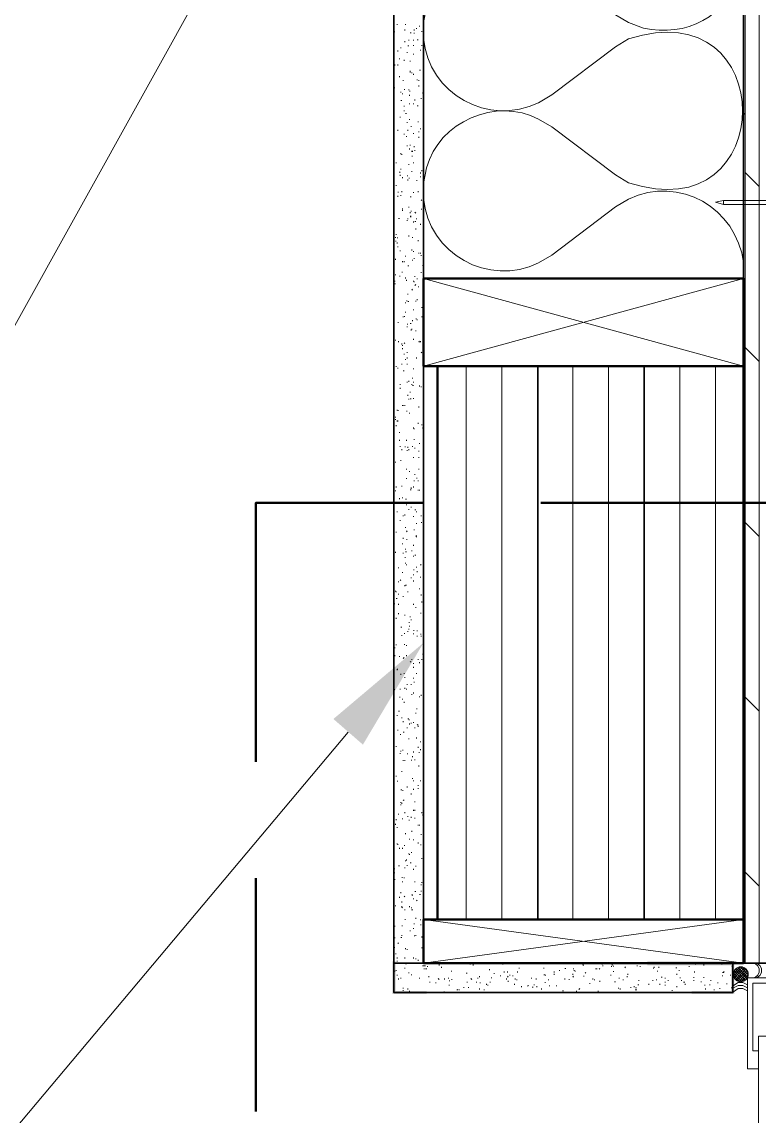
# Model space of a CAD drawing. Header units: inches. Extents: x 5 to 516, y -193 to 129.
# Drawn here: x 20.291 to 21.346, y -183.114 to -181.549 of the extents above; entities that cross this region are included whole.
import ezdxf

# ---------------------------------------------------------------- set-up
doc = ezdxf.new("R2010")
doc.units = ezdxf.units.IN
doc.header["$MEASUREMENT"] = 0
doc.layers.add('PDF7_Geometry', color=7, linetype='Continuous')
doc.layers.add('PDF7_Solid Fills', color=7, linetype='Continuous')

msp = doc.modelspace()

# ---------------------------------------------------------------- hatches: boundary and pattern name
at = {"layer": 'PDF7_Solid Fills', "transparency": 33554559}
for points in [[(20.8257738, -182.8924511), (20.8213293, -182.8924511), (20.8213295, -182.9391177), (20.8702184, -182.939117), (20.8702182, -182.9346727), (20.8257738, -182.9346733)], [(21.1857727, -182.8924511), (21.1857727, -182.8980066), (21.3057727, -182.8980064), (21.3057724, -182.9346731), (21.2491057, -182.9346727), (21.2491055, -182.939117), (21.3102166, -182.9391177), (21.3102172, -182.8924511)]]:
    msp.add_hatch(color=256, dxfattribs=at).paths.add_polyline_path(points)

# ---------------------------------------------------------------- linework, layer by layer
at = {"layer": 'PDF7_Geometry', "lineweight": 35}
for points in [[(21.3235494, -172.2280057), (21.3235494, -182.8946732), (21.3657717, -182.8946732), (21.3657717, -172.2280057)], [(20.8235494, -178.0824497), (20.8235494, -182.8946721)], [(20.8657722, -182.8946732), (20.8657722, -178.0824509), (20.8235499, -178.0824509)], [(21.0291068, -182.0413395), (21.0291068, -182.8324507)], [(21.1813285, -182.0413395), (21.1813285, -182.8324507)], [(20.8235494, -182.8946732), (20.8657716, -182.8946732)]]:
    msp.add_lwpolyline(points, dxfattribs=at)
at = {"layer": 'PDF7_Geometry', "lineweight": 15}
for points in [[(21.3257738, -182.8946732), (21.3257738, -172.2280057)], [(21.3457707, -182.8946732), (21.3457707, -172.2280057)], [(20.7435526, -181.1502284), (20.0002193, -182.4880062), (19.5391081, -182.4880062)], [(21.0302179, -181.4580062), (21.0491068, -181.4702284), (21.1402179, -181.5391173), (21.1591068, -181.5502284), (21.1802179, -181.5580062)], [(20.8702179, -181.5291173), (20.8657734, -181.5502284), (20.8657734, -181.5724507)], [(20.8279937, -181.5535612), (20.8279937, -181.5524501)], [(20.8402188, -181.5535612), (20.8402188, -181.5524501)], [(20.8235494, -181.5635619), (20.8246605, -181.5635619)], [(20.8235494, -181.5691172), (20.8235494, -181.5680061)], [(20.8391066, -181.5602276), (20.8391066, -181.5613387)], [(20.8479951, -181.564673), (20.846884, -181.564673)], [(20.8524394, -181.5613398), (20.8524394, -181.5602287)], [(20.8524394, -181.564673), (20.8524394, -181.5657841)], [(20.8557714, -181.5591176), (20.8557714, -181.5580065)], [(20.8602157, -181.5557833), (20.8602157, -181.5546722)], [(20.8635523, -181.5635619), (20.8635523, -181.5624508)], [(20.8391066, -181.5780058), (20.8391066, -181.5768946)], [(20.8435508, -181.5835611), (20.8446619, -181.5835611)], [(20.844663, -181.5757836), (20.844663, -181.5746725)], [(20.8513272, -181.5757836), (20.8513272, -181.5746725)], [(20.8513272, -181.58245), (20.8513272, -181.5835611)], [(20.8579958, -181.5746726), (20.8568847, -181.5746726)], [(20.8635523, -181.58245), (20.8635523, -181.5835611)], [(21.0302179, -181.6646729), (21.0491068, -181.6535618), (21.1402179, -181.5846729)], [(21.1591068, -181.5735615), (21.1402179, -181.5846726)], [(20.8291058, -181.5913397), (20.8291058, -181.5902286)], [(20.8335501, -181.5868954), (20.8335501, -181.5857843)], [(20.8424386, -181.5924507), (20.8424386, -181.5935619)], [(20.8513272, -181.5957839), (20.8513272, -181.5946728)], [(20.8613279, -181.5902275), (20.8613279, -181.5891164)], [(20.8246616, -181.6113389), (20.8246616, -181.6102278)], [(20.8291058, -181.6113389), (20.8291058, -181.6102278)], [(20.8313302, -181.6013393), (20.8313302, -181.6024504)], [(20.8379944, -181.6046725), (20.8379944, -181.6035614)], [(20.8468829, -181.6057835), (20.8468829, -181.6046724)], [(20.8313302, -181.628006), (20.8313302, -181.6268949)], [(20.8468829, -181.6191175), (20.8468829, -181.6202286)], [(20.8468829, -181.6202285), (20.8468829, -181.6213396)], [(20.8491073, -181.6224507), (20.8491073, -181.6213395)], [(20.8513272, -181.6246728), (20.8513272, -181.6235617)], [(20.8568836, -181.6324503), (20.8568836, -181.6313391)], [(20.8613279, -181.6180053), (20.8602168, -181.6180053)], [(20.8246616, -181.6435609), (20.8235505, -181.6435609)], [(20.8368822, -181.6324503), (20.8368822, -181.6335614)], [(20.8379944, -181.645783), (20.8391055, -181.645783)], [(20.844663, -181.6468952), (20.844663, -181.6457841)], [(20.859108, -181.6335613), (20.859108, -181.6324502)], [(20.859108, -181.6402277), (20.859108, -181.6413388)], [(20.8335501, -181.6502284), (20.8335501, -181.6491173)], [(20.8335501, -181.6613391), (20.8346612, -181.6613391)], [(20.8357745, -181.6524506), (20.8357745, -181.6513395)], [(20.8457707, -181.6546727), (20.8457707, -181.6535616)], [(20.8468829, -181.6480063), (20.8457718, -181.6480063)], [(20.8535516, -181.6613391), (20.8535516, -181.660228)], [(20.8624401, -181.659117), (20.8624401, -181.6580059)], [(20.86466, -181.6513395), (20.86466, -181.6502284)], [(20.8379944, -181.6702288), (20.8379944, -181.6691176)], [(20.8379944, -181.6768952), (20.8379944, -181.675784)], [(20.8457707, -181.6668944), (20.8457707, -181.6657833)], [(20.8513272, -181.6668944), (20.8513272, -181.6657833)], [(20.8568836, -181.6691166), (20.8579947, -181.6691166)], [(20.8657722, -181.6768952), (20.8657722, -181.6780063)], [(20.8324379, -181.6857837), (20.8324379, -181.6846726)], [(20.8413264, -181.6802284), (20.8402153, -181.6802284)], [(20.8424386, -181.6935611), (20.8424386, -181.69245)], [(20.8457707, -181.6891169), (20.8457707, -181.6880058)], [(20.8579958, -181.6924501), (20.8579958, -181.691339)], [(20.8657722, -181.6835616), (20.8657722, -181.6824504)], [(21.0302179, -181.688006), (21.0491068, -181.6991171), (21.1402179, -181.768006), (21.1591068, -181.7791171)], [(21.3257738, -181.6813394), (21.3235516, -181.6791172)], [(20.8291058, -181.7046729), (20.8291058, -181.7035618)], [(20.8379944, -181.7091172), (20.8379944, -181.7102283)], [(20.8435508, -181.7046729), (20.8435508, -181.7035618)], [(20.8479951, -181.6980065), (20.8479951, -181.6991177)], [(20.8513272, -181.7091172), (20.8513272, -181.7080061)], [(20.859108, -181.7068951), (20.859108, -181.705784)], [(20.8613279, -181.7024508), (20.8613279, -181.7013397)], [(20.8413264, -181.7124504), (20.8413264, -181.7135615)], [(20.8424386, -181.7257843), (20.8424386, -181.7268954)], [(20.8468829, -181.7257843), (20.8468829, -181.7246732)], [(20.859108, -181.7146725), (20.859108, -181.7135614)], [(20.8335501, -181.738006), (20.8335501, -181.7368949)], [(20.8346623, -181.7391171), (20.8346623, -181.738006)], [(20.8457707, -181.7313396), (20.8457707, -181.7302285)], [(20.8491073, -181.7346728), (20.8491073, -181.7335617)], [(20.8502195, -181.7413392), (20.8491084, -181.7413392)], [(20.8502195, -181.7335618), (20.8502195, -181.7346729)], [(20.8524394, -181.7280065), (20.8524394, -181.7268953)], [(20.8535516, -181.7335618), (20.8535516, -181.7324507)], [(20.826886, -181.7502278), (20.826886, -181.7513389)], [(20.844663, -181.7535621), (20.844663, -181.752451)], [(20.8513272, -181.7513388), (20.8513272, -181.7502277)], [(20.8324379, -181.7635617), (20.8313268, -181.7646728)], [(20.8324379, -181.769117), (20.8324379, -181.7680059)], [(20.8335501, -181.7602285), (20.8335501, -181.7591174)], [(20.8357745, -181.7713392), (20.8357745, -181.7724503)], [(20.8435508, -181.769117), (20.8424397, -181.769117)], [(20.8457707, -181.7724502), (20.8446596, -181.7724502)], [(20.8491073, -181.7635617), (20.8491073, -181.7624506)], [(20.8613279, -181.7646728), (20.8613279, -181.7657839)], [(20.8613279, -181.7713392), (20.8613279, -181.770228)], [(20.8635523, -181.7624506), (20.8635523, -181.7613395)], [(20.8702179, -181.758006), (20.8657734, -181.7802282), (20.8657734, -181.8013393)], [(21.3457707, -181.7846719), (21.3257707, -181.7646719)], [(20.826886, -181.7824498), (20.826886, -181.7835609)], [(20.8435508, -181.7757834), (20.8435508, -181.7746723)], [(20.8568836, -181.7757834), (20.8557725, -181.7757834)], [(20.8291058, -181.7924505), (20.830217, -181.7924505)], [(20.8291058, -181.7980059), (20.8291058, -181.799117)], [(20.8335501, -181.7980059), (20.8335501, -181.7968948)], [(20.8346623, -181.7924505), (20.8346623, -181.7913394)], [(20.8479951, -181.7991169), (20.846884, -181.7991169)], [(20.8513272, -181.7935616), (20.8513272, -181.7924505)], [(20.8579958, -181.7924505), (20.8579958, -181.7913394)], [(20.8624401, -181.8035612), (20.8635512, -181.8046723)], [(21.159105, -181.80245), (21.1402161, -181.8135612)], [(20.8357745, -181.8168951), (20.8357745, -181.815784)], [(20.8357745, -181.8180062), (20.8357745, -181.8191173)], [(20.844663, -181.814673), (20.844663, -181.8135619)], [(20.8479951, -181.8191173), (20.8479951, -181.8202284)], [(20.8635523, -181.8168951), (20.8624412, -181.8168951)], [(21.0302179, -181.8935615), (21.0491068, -181.8824504), (21.1402179, -181.8135615)], [(21.294664, -181.8046723), (21.3735529, -181.8046723)], [(21.294664, -181.8102276), (21.3735529, -181.8102276)], [(20.830218, -181.8302279), (20.8313292, -181.8302279)], [(20.8424386, -181.8335611), (20.8424386, -181.83245)], [(20.8435508, -181.831339), (20.8435508, -181.8302279)], [(20.8468829, -181.8213394), (20.8468829, -181.8224505)], [(20.8468829, -181.8268947), (20.847994, -181.8268947)], [(20.8479951, -181.8280058), (20.846884, -181.8280058)], [(20.8513272, -181.8346722), (20.8513272, -181.8357833)], [(20.8535516, -181.8213394), (20.8546627, -181.8224505)], [(20.8546638, -181.8346722), (20.8535526, -181.8346722)], [(20.8557714, -181.8302279), (20.8557714, -181.831339)], [(20.8546638, -181.845784), (20.8546638, -181.8446729)], [(20.8613279, -181.8391176), (20.8613279, -181.8380065)], [(20.8257738, -181.8580057), (20.8257738, -181.8568946)], [(20.8257738, -181.86245), (20.8268849, -181.86245)], [(20.826886, -181.8535614), (20.826886, -181.8524503)], [(20.8279937, -181.8657832), (20.8279937, -181.864672)], [(20.8291058, -181.8580057), (20.8279947, -181.8580057)], [(20.844663, -181.8557836), (20.844663, -181.8546724)], [(20.8502195, -181.8580057), (20.8502195, -181.8568946)], [(20.8579958, -181.86245), (20.8579958, -181.8613388)], [(20.8291058, -181.8713396), (20.8291058, -181.8702285)], [(20.8324379, -181.8757839), (20.8324379, -181.876895)], [(20.8491073, -181.8746728), (20.8491073, -181.8757839)], [(20.8513272, -181.8768949), (20.8513272, -181.8780061)], [(20.859108, -181.8802281), (20.859108, -181.879117)], [(20.8613279, -181.8791171), (20.8613279, -181.8802282)], [(20.8257738, -181.8891167), (20.8257738, -181.8880056)], [(20.8357745, -181.892451), (20.8357745, -181.8913399)], [(20.8379944, -181.8913388), (20.8379944, -181.8924499)], [(20.8402188, -181.8846724), (20.8402188, -181.8835613)], [(20.8502195, -181.8902277), (20.8502195, -181.8891166)], [(20.8524394, -181.8880056), (20.8524394, -181.8868945)], [(20.8624401, -181.8835613), (20.8624401, -181.8824502)], [(20.86466, -181.8980063), (20.86466, -181.8968952)], [(20.8657716, -182.041339), (21.3235494, -181.9157834), (21.3235494, -181.8935612)], [(20.8257738, -181.9113391), (20.8257738, -181.910228)], [(20.8313302, -181.9124502), (20.8324414, -181.9124502)], [(20.8357745, -181.9068949), (20.8346634, -181.9068949)], [(20.844663, -181.8980063), (20.8435519, -181.8980063)], [(20.8535516, -181.9124502), (20.8535516, -181.9135613)], [(20.8624401, -181.9068949), (20.8624401, -181.908006)], [(20.8246616, -181.9202288), (20.8246616, -181.9191177)], [(20.8246616, -181.9235608), (20.8257727, -181.9235608)], [(20.8402188, -181.9157834), (20.8402188, -181.9146723)], [(20.8413264, -181.9191166), (20.8413264, -181.9180055)], [(20.8513272, -181.9191166), (20.8513272, -181.9202277)], [(20.8524394, -181.9213387), (20.8524394, -181.9202276)], [(20.8546638, -181.924673), (20.8535526, -181.9257842)], [(20.8568836, -181.9168945), (20.8568836, -181.9157833)], [(20.859108, -181.9280062), (20.8579969, -181.9280062)], [(21.3235494, -182.0413395), (20.8657716, -181.9157839)], [(21.3257738, -181.9313394), (21.3235516, -181.9291172)], [(20.8435508, -181.9391169), (20.8435508, -181.9380058)], [(20.8502195, -181.9313394), (20.8491084, -181.9324505)], [(20.86466, -181.9380058), (20.86466, -181.9368947)], [(20.86466, -181.9391169), (20.86466, -181.9380058)], [(20.8402188, -181.9513386), (20.8402188, -181.9502275)], [(20.8424386, -181.9480066), (20.8413275, -181.9480066)], [(20.844663, -181.9491165), (20.8435519, -181.9491165)], [(20.8513272, -181.9613394), (20.8513272, -181.9602282)], [(20.8546638, -181.9491165), (20.8546638, -181.9480054)], [(20.8568836, -181.9468944), (20.8568836, -181.9457833)], [(20.8635523, -181.9580062), (20.8635523, -181.956895)], [(20.8368822, -181.9713389), (20.8368822, -181.9702278)], [(20.8379944, -181.9702279), (20.8391055, -181.9702279)], [(20.8402188, -181.9646725), (20.8402188, -181.9635614)], [(20.8502195, -181.9768943), (20.8502195, -181.9757832)], [(20.8557714, -181.9735611), (20.8546603, -181.9735611)], [(20.8568836, -181.9757843), (20.8568836, -181.9746732)], [(20.8635523, -181.9713389), (20.8635523, -181.9702278)], [(20.8235494, -181.9857839), (20.8235494, -181.9846728)], [(20.830218, -181.9791164), (20.8291069, -181.9791164)], [(20.8424386, -181.9857839), (20.8424386, -181.9846728)], [(20.8435508, -181.9813397), (20.8424397, -181.9813397)], [(20.8468829, -181.9802286), (20.847994, -181.9802286)], [(20.8479951, -181.9902282), (20.8479951, -181.9891171)], [(20.8491073, -181.9891171), (20.8491073, -181.988006)], [(20.8546638, -181.9902282), (20.8546638, -181.9913393)], [(20.8257738, -182.0046721), (20.8257738, -182.0035609)], [(20.830218, -182.0057843), (20.830218, -182.0068954)], [(20.8513272, -182.0035621), (20.8513272, -182.002451)], [(20.859108, -182.0057843), (20.8602191, -182.0068954)], [(20.8613279, -182.0057843), (20.8613279, -182.0068954)], [(20.8346623, -182.0102285), (20.8346623, -182.0091174)], [(20.8357745, -182.0124506), (20.8357745, -182.0113395)], [(20.8357745, -182.0157838), (20.8357745, -182.016895)], [(20.8391066, -182.0080064), (20.8379955, -182.0091175)], [(20.8424386, -182.0224502), (20.8424386, -182.0213391)], [(20.8635523, -182.0213392), (20.8624412, -182.0224503)], [(20.86466, -182.019117), (20.86466, -182.0180059)], [(21.3457707, -182.034672), (21.3257707, -182.014672)], [(20.8346623, -182.0380063), (20.8346623, -182.0391174)], [(20.8379944, -182.0246724), (20.8379944, -182.0235613)], [(20.8402188, -182.0313399), (20.8402188, -182.032451)], [(20.8424386, -182.0291166), (20.8424386, -182.0302277)], [(20.8424386, -182.0391174), (20.8424386, -182.0380062)], [(20.8557714, -182.0302277), (20.8557714, -182.0291166)], [(20.826886, -182.0424506), (20.826886, -182.0413394)], [(20.8291058, -182.0435616), (20.8291058, -182.0446727)], [(20.8368822, -182.0480059), (20.8379933, -182.0480059)], [(20.8513272, -182.0457838), (20.8513272, -182.0446726)], [(20.86466, -182.0402284), (20.86466, -182.0391173)], [(20.9268842, -182.0413395), (20.9268842, -182.8324507)], [(20.9779955, -182.0413395), (20.9779955, -182.8324507)], [(21.0791059, -182.0413395), (21.0791059, -182.8324507)], [(21.1302172, -182.0413395), (21.1302172, -182.8324507)], [(21.2324398, -182.0413395), (21.2324398, -182.8324507)], [(21.2835511, -182.0413395), (21.2835511, -182.8324507)], [(20.8324379, -182.0680062), (20.8324379, -182.0668951)], [(20.8424386, -182.064673), (20.8424386, -182.0635619)], [(20.844663, -182.0635619), (20.844663, -182.0624508)], [(20.8491073, -182.0680062), (20.8491073, -182.0668951)], [(20.8502195, -182.0580055), (20.8502195, -182.0591166)], [(20.8502195, -182.0691173), (20.8513306, -182.0691173)], [(20.8513272, -182.0635619), (20.8513272, -182.0646731)], [(20.8602157, -182.0702283), (20.8602157, -182.0691172)], [(20.8324379, -182.0735615), (20.8324379, -182.0724504)], [(20.8435508, -182.0835611), (20.8435508, -182.08245)], [(20.8468829, -182.0791169), (20.8468829, -182.0780058)], [(20.8624401, -182.0713394), (20.8624401, -182.0702283)], [(20.8357745, -182.0980061), (20.8357745, -182.096895)], [(20.8368822, -182.0968951), (20.8368822, -182.0980062)], [(20.8391066, -182.0980061), (20.8391066, -182.096895)], [(20.844663, -182.0891176), (20.844663, -182.0880065)], [(20.8468829, -182.0880054), (20.847994, -182.0880054)], [(20.8513272, -182.0880054), (20.8513272, -182.0868943)], [(20.859108, -182.1002283), (20.859108, -182.0991171)], [(20.8657722, -182.0991172), (20.8657722, -182.0980061)], [(20.8257738, -182.1146732), (20.8257738, -182.1135621)], [(20.8257738, -182.1180053), (20.8257738, -182.1168942)], [(20.8279937, -182.1035614), (20.8279937, -182.1046726)], [(20.8291058, -182.1046725), (20.830217, -182.1046725)], [(20.8424386, -182.1057836), (20.8413275, -182.1057836)], [(20.8457707, -182.1091168), (20.8457707, -182.1080057)], [(20.8657722, -182.1035614), (20.8657722, -182.1024503)], [(20.826886, -182.126895), (20.826886, -182.1257839)], [(20.8279937, -182.1191175), (20.8279937, -182.1202286)], [(20.8291058, -182.1202286), (20.8291058, -182.1191175)], [(20.8513272, -182.1302282), (20.8513272, -182.1291171)], [(20.8524394, -182.1302282), (20.8524394, -182.1313393)], [(20.8579958, -182.1224507), (20.8579958, -182.1235618)], [(20.8635523, -182.1246728), (20.8635523, -182.1257839)], [(20.86466, -182.1291171), (20.86466, -182.1302282)], [(20.8313302, -182.1368946), (20.8313302, -182.1357834)], [(20.8313302, -182.1480063), (20.8313302, -182.1468952)], [(20.8413264, -182.1480063), (20.8413264, -182.1468952)], [(20.8524394, -182.1468953), (20.8524394, -182.1457842)], [(20.8324379, -182.1557838), (20.8324379, -182.1568949)], [(20.8346623, -182.1602281), (20.8346623, -182.1613392)], [(20.8402188, -182.1568949), (20.8391077, -182.1568949)], [(20.8424386, -182.1613391), (20.8424386, -182.1624503)], [(20.8435508, -182.1568949), (20.8435508, -182.158006)], [(20.844663, -182.1613391), (20.844663, -182.160228)], [(20.8502195, -182.1568949), (20.8502195, -182.1557838)], [(20.8535516, -182.159117), (20.8535516, -182.1580059)], [(20.859108, -182.1635613), (20.859108, -182.1624502)], [(20.8602157, -182.1524506), (20.8602157, -182.1513395)], [(20.8257738, -182.1791173), (20.8257738, -182.1780062)], [(20.8335501, -182.1768952), (20.8335501, -182.1757841)], [(20.8513272, -182.1713387), (20.8513272, -182.1724498)], [(20.8513272, -182.1724509), (20.8513272, -182.1713398)], [(20.859108, -182.1724509), (20.859108, -182.1713398)], [(21.3257738, -182.1813395), (21.3235516, -182.1791172)], [(20.8413264, -182.1891169), (20.8413264, -182.1880058)], [(20.8457707, -182.1913391), (20.8457707, -182.1924502)], [(20.859108, -182.1880059), (20.859108, -182.189117)], [(20.8235494, -182.1980066), (20.8235494, -182.1968955)], [(20.8413264, -182.2013386), (20.8413264, -182.2024498)], [(20.8524394, -182.204673), (20.8524394, -182.2057841)], [(20.8535516, -182.1968944), (20.8535516, -182.1957833)], [(20.8557714, -182.2013386), (20.8568825, -182.2013386)], [(20.8579958, -182.205784), (20.8579958, -182.2046729)], [(20.8257738, -182.2202279), (20.8257738, -182.2191168)], [(20.826886, -182.2146726), (20.826886, -182.2135615)], [(20.8346623, -182.2135615), (20.8346623, -182.2124504)], [(20.8479951, -182.2180058), (20.846884, -182.2180058)], [(20.8479951, -182.2157836), (20.8479951, -182.2146725)], [(20.8479951, -182.2168947), (20.8479951, -182.2157836)], [(20.8513272, -182.2135615), (20.8513272, -182.2146726)], [(20.8579958, -182.2191168), (20.8579958, -182.2180057)], [(20.8602157, -182.2191168), (20.8602157, -182.2180057)], [(20.830218, -182.236895), (20.830218, -182.2380061)], [(20.8313302, -182.2313397), (20.8313302, -182.2302286)], [(20.8357745, -182.2302286), (20.8357745, -182.2291175)], [(20.8413264, -182.2313397), (20.8402153, -182.2313397)], [(20.8413264, -182.2402282), (20.8413264, -182.2391171)], [(20.8279937, -182.2502278), (20.8279937, -182.2491167)], [(20.8368822, -182.2557843), (20.8368822, -182.2546732)], [(20.8391066, -182.2546721), (20.8391066, -182.253561)], [(20.844663, -182.2468946), (20.844663, -182.2457835)], [(20.8479951, -182.2424503), (20.8479951, -182.2435615)], [(20.8513272, -182.2557843), (20.8513272, -182.2568954)], [(20.8535516, -182.2468946), (20.8546627, -182.2468946)], [(20.8557714, -182.2502278), (20.8557714, -182.2491167)], [(20.8624401, -182.2557843), (20.8624401, -182.2546732)], [(20.8324379, -182.2613396), (20.8324379, -182.2624507)], [(20.8402188, -182.2724503), (20.8402188, -182.2713391)], [(20.8557714, -182.2657839), (20.8557714, -182.266895)], [(20.8624401, -182.2646728), (20.8635512, -182.2646728)], [(21.3457707, -182.284672), (21.3257707, -182.264672)], [(20.826886, -182.2791167), (20.826886, -182.2780055)], [(20.8368822, -182.2880063), (20.8368822, -182.2868952)], [(20.8424386, -182.2768945), (20.8413275, -182.2780056)], [(20.8524394, -182.2757835), (20.8524394, -182.2746723)], [(20.8557714, -182.2835621), (20.8546603, -182.2846732)], [(20.8557714, -182.2857842), (20.8557714, -182.2846731)], [(20.8357745, -182.2957838), (20.8357745, -182.2946727)], [(20.8402188, -182.3035612), (20.8402188, -182.3024501)], [(20.8424386, -182.2891174), (20.8413275, -182.2891174)], [(20.8491073, -182.3057834), (20.8491073, -182.3046723)], [(20.8513272, -182.2980059), (20.8513272, -182.2968948)], [(20.8257738, -182.3080055), (20.8257738, -182.3068944)], [(20.8368822, -182.3091177), (20.8368822, -182.3080066)], [(20.8402188, -182.314673), (20.8391077, -182.314673)], [(20.8402188, -182.3068944), (20.8413299, -182.3068944)], [(20.8513272, -182.313562), (20.8513272, -182.3124509)], [(20.8535516, -182.3113398), (20.8546627, -182.3113398)], [(20.830218, -182.3291169), (20.830218, -182.330228)], [(20.8357745, -182.3368955), (20.8357745, -182.3357844)], [(20.8402188, -182.3235616), (20.8402188, -182.3224504)], [(20.8413264, -182.3246726), (20.8413264, -182.3257837)], [(20.8513272, -182.3324501), (20.8524383, -182.3324501)], [(20.8557714, -182.3291169), (20.8557714, -182.3280058)], [(20.8568836, -182.3346722), (20.8568836, -182.3357833)], [(20.8624401, -182.3246726), (20.861329, -182.3257837)], [(20.830218, -182.3502283), (20.830218, -182.3491172)], [(20.8324379, -182.3468951), (20.833549, -182.3480062)], [(20.8479951, -182.3446729), (20.8479951, -182.3435618)], [(20.8513272, -182.3402275), (20.8513272, -182.3391164)], [(20.8513272, -182.3480061), (20.8513272, -182.3491172)], [(20.8613279, -182.3435619), (20.8613279, -182.3424508)], [(20.8257738, -182.3635611), (20.8257738, -182.36245)], [(20.826886, -182.3646733), (20.826886, -182.3635621)], [(20.830218, -182.3668954), (20.830218, -182.3680065)], [(20.8391066, -182.3557836), (20.8391066, -182.3546725)], [(20.8402188, -182.3546725), (20.8413299, -182.3546725)], [(20.8435508, -182.3646733), (20.8435508, -182.3635621)], [(20.8602157, -182.3602279), (20.8602157, -182.3591168)], [(20.8246616, -182.3813392), (20.8235505, -182.3813392)], [(20.8279937, -182.3735618), (20.8268825, -182.3735618)], [(20.830218, -182.3824503), (20.830218, -182.3813392)], [(20.8368822, -182.3713397), (20.8368822, -182.3702285)], [(20.8513272, -182.3824503), (20.8513272, -182.3813392)], [(20.8624401, -182.3691175), (20.8624401, -182.3680064)], [(20.8635523, -182.3780061), (20.8635523, -182.3791172)], [(20.830218, -182.3957831), (20.830218, -182.394672)], [(20.8391066, -182.3980064), (20.8391066, -182.3968953)], [(20.8546638, -182.3857835), (20.8546638, -182.3868946)], [(20.8624401, -182.3946732), (20.861329, -182.3946732)], [(20.826886, -182.4013396), (20.826886, -182.4024507)], [(20.8457707, -182.408006), (20.8446596, -182.408006)], [(20.8457707, -182.4135613), (20.8457707, -182.4124502)], [(20.8468829, -182.4002285), (20.8468829, -182.3991174)], [(20.8479951, -182.4046728), (20.8479951, -182.4035617)], [(20.8346623, -182.4146724), (20.8335512, -182.4146724)], [(20.8346623, -182.4268952), (20.8346623, -182.4257841)], [(20.8379944, -182.4235609), (20.8391055, -182.4235609)], [(20.8435508, -182.4213388), (20.8435508, -182.4202276)], [(20.844663, -182.4168945), (20.844663, -182.4180056)], [(20.8513272, -182.4246731), (20.8513272, -182.423562)], [(20.8524394, -182.4191166), (20.8513283, -182.4191166)], [(20.8568836, -182.4202288), (20.8568836, -182.4191177)], [(20.8568836, -182.4280063), (20.8568836, -182.4268952)], [(20.8613279, -182.4246731), (20.862439, -182.4246731)], [(20.8624401, -182.4268952), (20.8624401, -182.4280063)], [(21.3257738, -182.4313395), (21.3235516, -182.4291173)], [(20.8246616, -182.4435612), (20.8246616, -182.4446723)], [(20.826886, -182.440228), (20.826886, -182.4391169)], [(20.8391066, -182.4391169), (20.8379955, -182.4391169)], [(20.8413264, -182.4413391), (20.8413264, -182.440228)], [(20.8246616, -182.454673), (20.8246616, -182.4557841)], [(20.8313302, -182.4568951), (20.8313302, -182.455784)], [(20.8379944, -182.4580062), (20.8368833, -182.4591173)], [(20.8413264, -182.4557841), (20.8413264, -182.4546729)], [(20.8491073, -182.4613394), (20.8491073, -182.4602283)], [(20.8579958, -182.4613394), (20.8579958, -182.4602283)], [(20.8635523, -182.4613394), (20.8635523, -182.4602283)], [(20.86466, -182.4535619), (20.86466, -182.4524508)], [(20.8279937, -182.4757844), (20.8279937, -182.4746733)], [(20.8291058, -182.4746722), (20.8279947, -182.4746722)], [(20.8468829, -182.4635615), (20.847994, -182.4646726)], [(20.8513272, -182.4668947), (20.8513272, -182.4657836)], [(20.8513272, -182.4724501), (20.8513272, -182.4713389)], [(20.8602157, -182.4646726), (20.8602157, -182.4657837)], [(20.8335501, -182.4813397), (20.8335501, -182.4824508)], [(20.8379944, -182.4813397), (20.8379944, -182.4802286)], [(20.8391066, -182.485784), (20.8391066, -182.4868951)], [(20.8513272, -182.486895), (20.8513272, -182.4880061)], [(20.8524394, -182.4935614), (20.8524394, -182.4924503)], [(20.8557714, -182.4813397), (20.8557714, -182.4802286)], [(20.8235494, -182.5035622), (20.8246605, -182.5035622)], [(20.8324379, -182.5035622), (20.8324379, -182.502451)], [(20.8391066, -182.5013389), (20.8391066, -182.50245)], [(20.8413264, -182.50245), (20.8413264, -182.5035611)], [(20.8424386, -182.4968946), (20.8424386, -182.4957835)], [(20.8479951, -182.4968946), (20.8479951, -182.4957835)], [(20.8513272, -182.5080064), (20.8513272, -182.5091175)], [(20.8324379, -182.5146728), (20.8313268, -182.5146728)], [(20.8357745, -182.516895), (20.8357745, -182.5180061)], [(20.8379944, -182.5224503), (20.8379944, -182.5213392)], [(20.8491073, -182.5113396), (20.8491073, -182.5102285)], [(20.8602157, -182.5135618), (20.8602157, -182.5146729)], [(20.8624401, -182.5124507), (20.8624401, -182.5113396)], [(21.3457707, -182.534672), (21.3257707, -182.514672)], [(20.830218, -182.534672), (20.8313292, -182.534672)], [(20.8546638, -182.5380063), (20.8546638, -182.5368952)], [(20.8557714, -182.5313399), (20.8568825, -182.5313399)], [(20.8279937, -182.5402285), (20.8279937, -182.5413396)], [(20.8346623, -182.5446727), (20.8346623, -182.5435616)], [(20.8368822, -182.5502281), (20.8368822, -182.5491169)], [(20.844663, -182.5457838), (20.8435519, -182.5457838)], [(20.8457707, -182.5468949), (20.8446596, -182.5468949)], [(20.8457707, -182.5535613), (20.8457707, -182.5524501)], [(20.8479951, -182.5524502), (20.8479951, -182.5513391)], [(20.8513272, -182.5502281), (20.8513272, -182.5513392)], [(20.8568836, -182.5535613), (20.8579947, -182.5546724)], [(20.7579931, -182.564673), (20.0002153, -183.4657842), (19.3846596, -183.4657842)], [(20.8291058, -182.5624498), (20.8291058, -182.5613387)], [(20.8335501, -182.5680062), (20.832439, -182.5680062)], [(20.8379944, -182.564673), (20.8368833, -182.564673)], [(20.8424386, -182.5591177), (20.8424386, -182.5580066)], [(20.8535516, -182.5591177), (20.8535516, -182.5580066)], [(20.8579958, -182.5568945), (20.8579958, -182.5557833)], [(20.826886, -182.5857833), (20.826886, -182.5846722)], [(20.844663, -182.5735616), (20.844663, -182.5746727)], [(20.8557714, -182.5724505), (20.8557714, -182.5735616)], [(20.8579958, -182.5868955), (20.8579958, -182.5857844)], [(20.8613279, -182.5791169), (20.8613279, -182.5780058)], [(20.8324379, -182.595784), (20.8324379, -182.5946729)], [(20.8335501, -182.5913398), (20.8335501, -182.5924509)], [(20.8357745, -182.5902276), (20.8368856, -182.5902276)], [(20.8424386, -182.595784), (20.8435498, -182.595784)], [(20.8502195, -182.6002283), (20.8502195, -182.5991172)], [(20.8513272, -182.5924508), (20.8513272, -182.5935619)], [(20.8602157, -182.5935619), (20.8591046, -182.5935619)], [(20.8613279, -182.5891176), (20.8613279, -182.5902287)], [(20.8368822, -182.6057836), (20.8368822, -182.6046725)], [(20.8391066, -182.6057836), (20.8391066, -182.6046725)], [(20.8491073, -182.6046726), (20.8479962, -182.6046726)], [(20.8535516, -182.6046726), (20.8535516, -182.6035614)], [(20.859108, -182.6135611), (20.859108, -182.61245)], [(20.826886, -182.6280061), (20.826886, -182.626895)], [(20.8346623, -182.6213397), (20.8346623, -182.6202286)], [(20.8502195, -182.6313393), (20.8502195, -182.6302282)], [(20.8279937, -182.6346725), (20.8291048, -182.6346725)], [(20.8346623, -182.6468953), (20.8335512, -182.6468953)], [(20.8368822, -182.6480064), (20.8357711, -182.6480064)], [(20.8424386, -182.643561), (20.8424386, -182.6424499)], [(20.8513272, -182.6346725), (20.8513272, -182.6335614)], [(20.8513272, -182.6468953), (20.8513272, -182.6457842)], [(20.8579958, -182.6413389), (20.8579958, -182.6402278)], [(20.8579958, -182.6457831), (20.8579958, -182.644672)], [(20.8613279, -182.6346725), (20.8613279, -182.6335614)], [(20.8379944, -182.6613392), (20.8368833, -182.6624503)], [(20.8479951, -182.6535617), (20.8479951, -182.6524506)], [(20.8535516, -182.6635613), (20.8535516, -182.6646724)], [(20.8335501, -182.6646724), (20.8335501, -182.6657835)], [(20.8335501, -182.6691166), (20.8335501, -182.6680055)], [(20.8346623, -182.6668945), (20.8346623, -182.6657834)], [(20.8391066, -182.6802284), (20.8391066, -182.6791173)], [(20.8513272, -182.6768952), (20.8513272, -182.6757841)], [(20.8535516, -182.6757842), (20.8535516, -182.6768953)], [(20.8635523, -182.6802284), (20.8635523, -182.6791173)], [(21.3257738, -182.6813395), (21.3235516, -182.6791173)], [(20.8235494, -182.690228), (20.8235494, -182.6891169)], [(20.8257738, -182.6968944), (20.8257738, -182.6957833)], [(20.826886, -182.690228), (20.826886, -182.6891169)], [(20.830218, -182.6824506), (20.830218, -182.6813395)], [(20.8357745, -182.689117), (20.8357745, -182.6880058)], [(20.8435508, -182.6857838), (20.8435508, -182.6846727)], [(20.844663, -182.690228), (20.8457741, -182.690228)], [(20.8479951, -182.6857838), (20.8479951, -182.6868949)], [(20.8535516, -182.6880059), (20.8535516, -182.6868948)], [(20.86466, -182.6824506), (20.86466, -182.6835617)], [(20.8279937, -182.7002288), (20.8279937, -182.7013399)], [(20.8402188, -182.7102283), (20.8402188, -182.7091172)], [(20.8491073, -182.7068951), (20.8491073, -182.705784)], [(20.8579958, -182.6980066), (20.8579958, -182.6968955)], [(20.8602157, -182.6968944), (20.8602157, -182.6980055)], [(20.8624401, -182.7113394), (20.8624401, -182.7102283)], [(20.8279937, -182.7246722), (20.8279937, -182.7235611)], [(20.8291058, -182.7246722), (20.8291058, -182.7257833)], [(20.8379944, -182.7268943), (20.8391055, -182.7268943)], [(20.8457707, -182.7180058), (20.8457707, -182.7168947)], [(20.8513272, -182.7191169), (20.8513272, -182.7180058)], [(20.8579958, -182.7235611), (20.8579958, -182.72245)], [(20.8624401, -182.7257844), (20.861329, -182.7257844)], [(20.8313302, -182.7313397), (20.8313302, -182.7302286)], [(20.8357745, -182.7313397), (20.8357745, -182.7302286)], [(20.844663, -182.7380061), (20.844663, -182.7391172)], [(20.8457707, -182.7391172), (20.8457707, -182.7402283)], [(20.8479951, -182.7368951), (20.8491062, -182.7368951)], [(20.8313302, -182.7557843), (20.8302191, -182.7557843)], [(20.8391066, -182.7591175), (20.8391066, -182.7580064)], [(20.8402188, -182.7491168), (20.8402188, -182.7480057)], [(20.8413264, -182.7468947), (20.8413264, -182.7480058)], [(20.8424386, -182.7557843), (20.8424386, -182.7546732)], [(20.8479951, -182.7513389), (20.846884, -182.7513389)], [(20.8546638, -182.7568942), (20.8546638, -182.7557831)], [(20.8635523, -182.7457836), (20.8635523, -182.7446725)], [(20.8235494, -182.7602286), (20.8246605, -182.7602286)], [(20.8235494, -182.7657839), (20.8246605, -182.7657839)], [(20.8357745, -182.7724503), (20.8346634, -182.7724503)], [(20.8379944, -182.7724503), (20.8379944, -182.7735614)], [(20.8513272, -182.7613396), (20.8513272, -182.7602285)], [(21.3457707, -182.784672), (21.3257707, -182.764672)], [(20.8246616, -182.7757835), (20.8246616, -182.7746724)], [(20.8357745, -182.7791167), (20.8357745, -182.7780056)], [(20.8535516, -182.7791167), (20.8535516, -182.7780056)], [(20.8624401, -182.7824499), (20.8624401, -182.783561)], [(20.8635523, -182.7802278), (20.8635523, -182.7791167)], [(20.8313302, -182.8002281), (20.8313302, -182.8013392)], [(20.8335501, -182.7935617), (20.8335501, -182.7946728)], [(20.8379944, -182.799117), (20.8391055, -182.8002281)], [(20.8491073, -182.7968949), (20.8502184, -182.798006)], [(20.8513272, -182.8035613), (20.8513272, -182.8024502)], [(20.8546638, -182.7924506), (20.8535526, -182.7924506)], [(20.8568836, -182.8046723), (20.8557725, -182.8057835)], [(20.8602157, -182.7968949), (20.8613268, -182.7968949)], [(20.8624401, -182.7913396), (20.8624401, -182.7924507)], [(20.8257738, -182.8124498), (20.8257738, -182.8135609)], [(20.8346623, -182.8080055), (20.8346623, -182.8068944)], [(20.8346623, -182.8146731), (20.8346623, -182.813562)], [(20.8357745, -182.8146731), (20.8346634, -182.8157842)], [(20.8391066, -182.8191173), (20.8391066, -182.8180062)], [(20.8457707, -182.813562), (20.8457707, -182.8146731)], [(20.8491073, -182.8157841), (20.8479962, -182.8157841)], [(20.8491073, -182.8191173), (20.8491073, -182.8180062)], [(20.8502195, -182.8180063), (20.8502195, -182.8191174)], [(20.8391066, -182.8324501), (20.8402177, -182.8324501)], [(20.8546638, -182.830228), (20.8546638, -182.8313391)], [(20.8613279, -182.8335612), (20.8613279, -182.8324501)], [(21.3235494, -182.8324501), (20.8657716, -182.8946724)], [(21.3235494, -182.8946732), (20.8657716, -182.832451)], [(20.8246616, -182.8424508), (20.8246616, -182.8413397)], [(20.8357745, -182.8413398), (20.8346634, -182.8413398)], [(20.8468829, -182.8491172), (20.8468829, -182.8480061)], [(20.8513272, -182.844673), (20.8513272, -182.8457841)], [(20.8524394, -182.8391177), (20.8524394, -182.8380065)], [(20.8613279, -182.8402276), (20.862439, -182.8402276)], [(20.8657722, -182.8491172), (20.864661, -182.8502284)], [(20.8246616, -182.8580058), (20.8246616, -182.8591169)], [(20.8291058, -182.8657832), (20.830217, -182.8668943)], [(20.8335501, -182.8580058), (20.8346612, -182.8580058)], [(20.8346623, -182.8557836), (20.8346623, -182.8546725)], [(20.8524394, -182.8557836), (20.8535505, -182.8557836)], [(20.8546638, -182.8557836), (20.8546638, -182.8546725)], [(20.8635523, -182.8580058), (20.8635523, -182.8568947)], [(20.8246616, -182.8724508), (20.8235505, -182.8724508)], [(20.826886, -182.8813393), (20.8257749, -182.8813393)], [(20.8402188, -182.8746729), (20.8402188, -182.8735618)], [(20.8424386, -182.8746729), (20.8424386, -182.875784)], [(20.8635523, -182.8724508), (20.8635523, -182.8735619)], [(20.8279937, -182.8880057), (20.8279937, -182.8868946)], [(20.8279937, -182.8924511), (20.8279937, -182.89134)], [(20.8391066, -182.8868946), (20.8391066, -182.8880057)], [(20.8413264, -182.8957831), (20.8402153, -182.8957831)], [(20.8424386, -182.8946732), (20.8424386, -182.8957843)], [(20.8513272, -182.8868946), (20.8513272, -182.8880057)], [(20.8546638, -182.8891168), (20.8546638, -182.8880056)], [(20.8579958, -182.8913389), (20.8579958, -182.8902278)], [(20.86466, -182.8980064), (20.86466, -182.8991175)], [(20.8657722, -182.8991175), (20.8657722, -182.8980064)], [(20.8668844, -182.8991175), (20.8668844, -182.8980064)], [(20.8679965, -182.8980064), (20.8679965, -182.8991175)], [(20.8713286, -182.9002285), (20.8713286, -182.8991174)], [(20.8835492, -182.8957831), (20.8824381, -182.8957831)], [(20.8879935, -182.8968953), (20.8879935, -182.8980065)], [(20.9246598, -182.8957831), (20.9246598, -182.894672)], [(20.9324406, -182.8968953), (20.9324406, -182.8957842)], [(20.9368849, -182.8980064), (20.9368849, -182.8968953)], [(20.9668826, -182.8957831), (20.9668826, -182.894672)], [(20.9791077, -182.8968953), (20.9791077, -182.8957842)], [(21.0091053, -182.8957831), (21.0091053, -182.894672)], [(21.0513281, -182.8957831), (21.0513281, -182.894672)], [(21.076886, -182.8957831), (21.076886, -182.894672)], [(21.0935509, -182.8957831), (21.0935509, -182.894672)], [(21.0935509, -182.8968953), (21.094662, -182.8980065)], [(21.1102157, -182.8957831), (21.1091046, -182.8957831)], [(21.1213286, -182.8968953), (21.1213286, -182.8957842)], [(21.1224408, -182.8991175), (21.1224408, -182.8980064)], [(21.1346614, -182.8991175), (21.1346614, -182.9002286)], [(21.1357736, -182.8957831), (21.1346625, -182.8957831)], [(21.1357736, -182.8968953), (21.1357736, -182.8980065)], [(21.1368858, -182.8991175), (21.1379969, -182.8991175)], [(21.1713277, -182.8991175), (21.1713277, -182.8980064)], [(21.175772, -182.9002285), (21.175772, -182.8991174)], [(21.1779964, -182.8957831), (21.1768853, -182.8957831)], [(21.2202192, -182.8957831), (21.219108, -182.8957831)], [(21.2457725, -182.9002285), (21.2457725, -182.8991174)], [(21.2479969, -182.8957831), (21.2479969, -182.894672)], [(21.2546611, -182.8957831), (21.2546611, -182.8968943)], [(21.2613297, -182.8957831), (21.2613297, -182.894672)], [(21.2668862, -182.8980064), (21.2668862, -182.8968953)], [(21.2924396, -182.8968953), (21.2924396, -182.8957842)], [(21.3035525, -182.8957831), (21.3035525, -182.894672)], [(21.3068846, -182.8991175), (21.3079957, -182.8991175)], [(21.3391066, -182.9157835), (21.3435511, -182.9124501), (21.3457733, -182.9080057), (21.3457733, -182.9024501), (21.3435511, -182.8980057), (21.3391066, -182.8946724)], [(21.3424387, -182.9157835), (21.3468831, -182.9124501), (21.3491053, -182.9080057), (21.3491053, -182.9024501), (21.3468831, -182.8980057), (21.3424387, -182.8946724)], [(20.8246616, -182.9068949), (20.8246616, -182.9057838)], [(20.826886, -182.9046728), (20.826886, -182.9057839)], [(20.8279937, -182.9113392), (20.8279937, -182.9124503)], [(20.8391066, -182.9024507), (20.8391066, -182.9013396)], [(20.844663, -182.908006), (20.844663, -182.9091171)], [(20.8491073, -182.9113392), (20.8479962, -182.9113392)], [(20.8668844, -182.9035617), (20.8668844, -182.9024506)], [(20.8691042, -182.9035617), (20.8691042, -182.9024506)], [(20.8702164, -182.9035617), (20.8702164, -182.9024506)], [(20.8735485, -182.9135613), (20.8735485, -182.9146724)], [(20.8913301, -182.9013396), (20.8913301, -182.9002285)], [(20.9057751, -182.9057839), (20.9057751, -182.906895)], [(20.9279964, -182.9091171), (20.9268853, -182.9091171)], [(20.9457734, -182.9135613), (20.9457734, -182.9146724)], [(20.9602184, -182.9046728), (20.9602184, -182.9035617)], [(20.9668826, -182.9091171), (20.9668826, -182.9102282)], [(20.9757711, -182.9124503), (20.9757711, -182.9135614)], [(20.9813275, -182.908006), (20.9813275, -182.9068949)], [(20.9857718, -182.908006), (20.9857718, -182.9068949)], [(20.986884, -182.9135613), (20.9857729, -182.9146724)], [(20.9891084, -182.9124503), (20.9891084, -182.9113392)], [(20.9935527, -182.9124503), (20.9935527, -182.9135614)], [(21.0002168, -182.908006), (21.0002168, -182.9068949)], [(21.0024412, -182.9013396), (21.0024412, -182.9024507)], [(21.0379953, -182.9024507), (21.0379953, -182.9013396)], [(21.0391075, -182.9113392), (21.0379964, -182.9113392)], [(21.0402152, -182.9124503), (21.0402152, -182.9113392)], [(21.0524403, -182.908006), (21.0524403, -182.9068949)], [(21.0524403, -182.9102281), (21.0524403, -182.9113392)], [(21.0602166, -182.9046728), (21.0602166, -182.9057839)], [(21.0691051, -182.9024507), (21.067994, -182.9024507)], [(21.0791059, -182.9113392), (21.0791059, -182.9102281)], [(21.0791059, -182.9135613), (21.080217, -182.9146724)], [(21.0802181, -182.9035617), (21.0802181, -182.9024506)], [(21.0813303, -182.9057839), (21.0813303, -182.9046728)], [(21.0824379, -182.9057839), (21.0824379, -182.906895)], [(21.0946631, -182.9135613), (21.0957742, -182.9135613)], [(21.0968829, -182.908006), (21.097994, -182.9091171)], [(21.1124401, -182.9035617), (21.1124401, -182.9024506)], [(21.1135523, -182.9035617), (21.1135523, -182.9024506)], [(21.1179966, -182.9024507), (21.1168855, -182.9035618)], [(21.1335492, -182.9113392), (21.1335492, -182.9124503)], [(21.1379935, -182.9068949), (21.1368824, -182.9068949)], [(21.1535507, -182.9002285), (21.1546618, -182.9013397)], [(21.1568827, -182.9135613), (21.1568827, -182.9146724)], [(21.1579949, -182.9102281), (21.1579949, -182.9113392)], [(21.1946613, -182.9024507), (21.1946613, -182.9013396)], [(21.1957734, -182.9013396), (21.1957734, -182.9002285)], [(21.2002177, -182.9068949), (21.2002177, -182.9057838)], [(21.2024376, -182.9013396), (21.2024376, -182.9002285)], [(21.2068818, -182.9146724), (21.2057707, -182.9146724)], [(21.2268833, -182.9013396), (21.2279944, -182.9013396)], [(21.2279955, -182.9113392), (21.2279955, -182.9102281)], [(21.2313276, -182.9057839), (21.2313276, -182.9046728)], [(21.2524412, -182.9157835), (21.2524412, -182.9146724)], [(21.2535489, -182.908006), (21.2535489, -182.9068949)], [(21.2668862, -182.9157835), (21.2668862, -182.9146724)], [(21.2935518, -182.9124503), (21.2935518, -182.9135614)], [(21.294664, -182.908006), (21.2935529, -182.908006)], [(21.2957716, -182.9068949), (21.2946605, -182.908006)], [(21.3046602, -182.9124503), (21.3046602, -182.9113392)], [(21.3091044, -182.9091171), (21.3213267, -182.9213393)], [(21.3091044, -182.9124503), (21.3179933, -182.9213392)], [(21.3302163, -182.9113397), (21.3191052, -182.9002285), (21.3091052, -182.9102285)], [(21.3224418, -182.9002285), (21.3091084, -182.9135619)], [(21.3102166, -182.9057839), (21.32355, -182.9202283)], [(21.3246616, -182.9013396), (21.3102172, -182.9157841)], [(21.3113288, -182.9035617), (21.3257733, -182.9191173)], [(21.326886, -182.9035617), (21.3124416, -182.9180062)], [(21.3135487, -182.9024507), (21.3279931, -182.9168951)], [(21.3279937, -182.9057839), (21.3135492, -182.9202283)], [(21.3157731, -182.9013396), (21.3291064, -182.9146729)], [(21.3291059, -182.908006), (21.3168837, -182.9213393)], [(21.3302181, -182.9113392), (21.3202181, -182.9213392)], [(21.3235494, -182.9013396), (21.329105, -182.9068952)], [(20.830218, -182.9180056), (20.830218, -182.9168945)], [(20.8335501, -182.9168945), (20.8335501, -182.9157834)], [(20.8368822, -182.9313395), (20.8368822, -182.9302284)], [(20.8602157, -182.9157835), (20.8602157, -182.9168946)], [(20.8746607, -182.922451), (20.8746607, -182.9213399)], [(20.8835492, -182.9235609), (20.8835492, -182.9224498)], [(20.8868858, -182.9168945), (20.8879969, -182.9180056)], [(20.8957743, -182.9180056), (20.8957743, -182.9168945)], [(20.9013263, -182.9168945), (20.9013263, -182.9157834)], [(20.9024385, -182.9268953), (20.9024385, -182.9257841)], [(20.9035507, -182.9202289), (20.9024395, -182.9202289)], [(20.9057751, -182.9180056), (20.9068862, -182.9180056)], [(20.9235521, -182.9291174), (20.9235521, -182.9302285)], [(20.9279964, -182.922451), (20.9279964, -182.9213399)], [(20.9302162, -182.9302285), (20.9302162, -182.9291173)], [(20.9335528, -182.9168945), (20.9346639, -182.9180056)], [(20.9413292, -182.922451), (20.9413292, -182.9213399)], [(20.943549, -182.9168945), (20.943549, -182.9157834)], [(20.9468856, -182.9235609), (20.9468856, -182.9224498)], [(20.9557742, -182.9257842), (20.9557742, -182.9246731)], [(20.957994, -182.9257842), (20.957994, -182.9268953)], [(20.9613306, -182.9213388), (20.9613306, -182.9224499)], [(20.9624383, -182.9157835), (20.9635494, -182.9157835)], [(20.9846596, -182.9168945), (20.9846596, -182.9180056)], [(20.986884, -182.9213388), (20.986884, -182.9202277)], [(20.9957725, -182.9257842), (20.9957725, -182.9246731)], [(20.9968847, -182.9180056), (20.9968847, -182.9168945)], [(20.9991046, -182.9191167), (20.9991046, -182.9180056)], [(21.0057733, -182.9291174), (21.0057733, -182.9280063)], [(21.015774, -182.9268953), (21.0146629, -182.9280064)], [(21.0202182, -182.9168945), (21.0202182, -182.9157834)], [(21.0213304, -182.9291174), (21.0224415, -182.9291174)], [(21.0235503, -182.9257842), (21.0246614, -182.9257842)], [(21.0268824, -182.9180056), (21.0268824, -182.9168945)], [(21.0279946, -182.9291174), (21.0279946, -182.9280063)], [(21.0391075, -182.922451), (21.0402186, -182.922451)], [(21.044664, -182.9191167), (21.044664, -182.9180056)], [(21.0457716, -182.9268953), (21.0457716, -182.9280064)], [(21.0557724, -182.9268953), (21.0557724, -182.9280064)], [(21.0679929, -182.9180056), (21.0679929, -182.9168945)], [(21.0746616, -182.9180056), (21.0735505, -182.9180056)], [(21.1035516, -182.9246731), (21.1035516, -182.923562)], [(21.1079958, -182.9168945), (21.1079958, -182.9180056)], [(21.1102157, -182.9180056), (21.1102157, -182.9191167)], [(21.1179966, -182.9213388), (21.1179966, -182.9202277)], [(21.1402179, -182.9213388), (21.1391068, -182.9213388)], [(21.1446622, -182.9302285), (21.1446622, -182.9313396)], [(21.1457743, -182.9168945), (21.1457743, -182.9157834)], [(21.1513263, -182.9191167), (21.1513263, -182.9180056)], [(21.1624392, -182.9291174), (21.1624392, -182.9302285)], [(21.1668835, -182.9291174), (21.1668835, -182.9280063)], [(21.1702155, -182.9302285), (21.1691044, -182.9302285)], [(21.1724399, -182.9257842), (21.173551, -182.9257842)], [(21.1735521, -182.9202289), (21.1735521, -182.9191177)], [(21.1879971, -182.9257842), (21.1879971, -182.9246731)], [(21.1935491, -182.9191167), (21.1935491, -182.9202278)], [(21.1991055, -182.9180056), (21.1991055, -182.9191167)], [(21.2035498, -182.9257842), (21.2035498, -182.9246731)], [(21.2113306, -182.9168945), (21.2113306, -182.9157834)], [(21.2113306, -182.922451), (21.2113306, -182.9213399)], [(21.2113306, -182.9268953), (21.2113306, -182.9257841)], [(21.2157749, -182.9202289), (21.2157749, -182.9191177)], [(21.2279955, -182.9280063), (21.2279955, -182.9291174)], [(21.233552, -182.9157835), (21.2324408, -182.9157835)], [(21.2346596, -182.9202289), (21.2346596, -182.9191177)], [(21.2379962, -182.922451), (21.2379962, -182.9213399)], [(21.2391084, -182.9213388), (21.2391084, -182.9224499)], [(21.2402161, -182.9257842), (21.2402161, -182.9246731)], [(21.2524412, -182.9202289), (21.2524412, -182.9191177)], [(21.2624374, -182.9213388), (21.2635485, -182.9213388)], [(21.2679939, -182.9268953), (21.2679939, -182.9257841)], [(21.2746625, -182.9257842), (21.2757736, -182.9257842)], [(21.2768824, -182.9202289), (21.2768824, -182.9191177)], [(21.2868831, -182.9235609), (21.2868831, -182.9224498)], [(21.3002159, -182.9246731), (21.2991048, -182.9246731)], [(21.3057724, -182.9302285), (21.3068835, -182.9302285)], [(21.3291059, -182.9257842), (21.3224392, -182.9224509), (21.3157726, -182.9224509), (21.3091059, -182.9268953)], [(21.3291059, -182.9302285), (21.3224392, -182.9268951), (21.3157726, -182.9268951), (21.3091059, -182.9302285)], [(21.3279937, -182.9168945), (21.3257715, -182.9191168)], [(21.3291059, -182.9157835), (21.7357726, -182.9157835)], [(21.3291059, -183.0457838), (21.3291059, -182.9157838)], [(21.3368822, -182.9235609), (21.7279934, -182.9235609)], [(21.3446631, -183.0202282), (21.3368853, -183.0202282), (21.3368853, -182.9235615)], [(20.8368822, -182.9346727), (20.8368822, -182.9335616)], [(20.8435508, -182.9324506), (20.8435508, -182.9313395)], [(20.8457707, -182.9346727), (20.8457707, -182.9357838)], [(20.8957743, -182.9357838), (20.8946632, -182.9357838)], [(20.9024385, -182.9368948), (20.9013274, -182.9368948)], [(20.9146636, -182.9324506), (20.9135525, -182.9335617)], [(20.9168835, -182.9324506), (20.9168835, -182.9335617)], [(20.9457734, -182.9324506), (20.9457734, -182.9313395)], [(20.9524376, -182.9335617), (20.9524376, -182.9324505)], [(21.0346632, -182.9324506), (21.0346632, -182.9313395)], [(21.0646609, -182.9346727), (21.065772, -182.9346727)], [(21.0691051, -182.9368948), (21.0691051, -182.9357837)], [(21.0791059, -182.9368948), (21.0791059, -182.9357837)], [(21.0846623, -182.9357838), (21.0846623, -182.9346727)], [(21.0891066, -182.9313395), (21.0879955, -182.9324506)], [(21.1157722, -182.9346727), (21.1157722, -182.9357838)], [(21.146882, -182.9313395), (21.146882, -182.9324506)], [(21.1691079, -182.9335617), (21.1691079, -182.9324505)], [(21.1702155, -182.9335617), (21.1702155, -182.9324505)], [(21.2213268, -182.9346727), (21.2213268, -182.9335616)], [(21.2691061, -182.9324506), (21.2691061, -182.9313395)], [(21.2779946, -182.9357838), (21.2779946, -182.9368949)], [(21.2813267, -182.9335617), (21.2813267, -182.9324505)], [(21.2902152, -182.9313395), (21.2891041, -182.9313395)], [(21.3291059, -182.9346727), (21.3224392, -182.9313394), (21.3157726, -182.9313394), (21.3091059, -182.9357838)], [(21.4802154, -183.1657835), (21.3446598, -183.1657835), (21.3446598, -182.9991168)], [(21.3446631, -182.9991168), (21.3757742, -182.9991168)], [(21.3446631, -183.0457838), (21.3291075, -183.0457838)]]:
    msp.add_lwpolyline(points, dxfattribs=at)
msp.add_lwpolyline([(21.2835511, -181.8068944), (21.2946622, -181.8046722), (21.2946622, -181.8102277)], close=True, dxfattribs=at)
at = {"layer": 'PDF7_Geometry', "lineweight": 50}
for points in [[(20.8657716, -182.041339), (20.8657716, -181.9157834), (21.3235494, -181.9157834), (21.3235494, -182.041339)], [(20.8857736, -182.8324501), (20.8857736, -182.0413389), (21.3235514, -182.0413389), (21.3235514, -182.8324501)], [(20.8657722, -182.832451), (20.8657722, -182.8946732), (21.32355, -182.8946732), (21.32355, -182.832451)]]:
    msp.add_lwpolyline(points, close=True, dxfattribs=at)
for points in [[(20.6257729, -182.6068947), (20.6257729, -182.2368947), (20.866884, -182.2368947)], [(21.033551, -182.236895), (21.3668844, -182.236895)], [(21.3235494, -182.2957838), (21.3235494, -182.5035616)], [(20.6257729, -183.1068947), (20.6257729, -182.7735614)]]:
    msp.add_lwpolyline(points, dxfattribs=at)
at = {"layer": 'PDF7_Geometry', "lineweight": 35}
msp.add_lwpolyline([(20.8235494, -182.8946726), (20.8235494, -182.9368948), (21.3079939, -182.9368948), (21.3079939, -182.8946726)], close=True, dxfattribs=at)
at = {"layer": 'PDF7_Geometry', "lineweight": 15}
msp.add_circle((21.3195832, -182.9107836), 0.0106494, dxfattribs=at)
for points in [[(21.1802179, -181.5580062), (21.2413475, -181.5715803), (21.2994772, -181.5415988), (21.3191068, -181.4802284)], [(21.1591068, -181.7791171), (21.3765512, -181.8512282), (21.3765512, -181.5014504), (21.1591068, -181.5735615)], [(20.8657734, -181.5724507), (20.8724956, -181.6518766), (20.9590327, -181.699784), (21.0302179, -181.6646729)], [(21.0302179, -181.688006), (20.9697919, -181.6564504), (20.8874586, -181.6916541), (20.8702179, -181.758006)], [(21.3235494, -181.8935612), (21.3132716, -181.8146723), (21.231642, -181.7678019), (21.159105, -181.80245)], [(20.8657734, -181.8013393), (20.8724956, -181.8807652), (20.9590327, -181.9286726), (21.0302179, -181.8935615)]]:
    msp.add_open_spline(points, degree=3, dxfattribs=at)
at = {"layer": 'PDF7_Solid Fills', "lineweight": 50, "transparency": 33554559}
msp.add_solid([(20.736884, -182.5457838), (20.8657729, -182.4368949), (20.7791062, -182.5824505)], dxfattribs=at)

doc.saveas('drawing.dxf')
